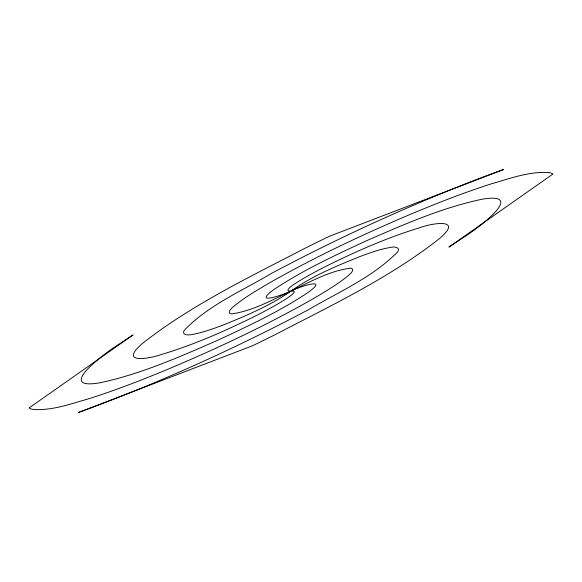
<?xml version="1.0" encoding="UTF-8"?>
<svg xmlns="http://www.w3.org/2000/svg" width="582" height="582" viewBox="0 0 582 582"><rect width="100%" height="100%" fill="white"/><g stroke="black" fill="none" stroke-linecap="round" stroke-linejoin="round"><path stroke-width="0.87" d="M291.698 290.629C310.664 281.724 329.834 270.608 350.946 268.157C356.199 269.633 348.669 275.177 346.865 276.777C336.04 285.391 324.029 292.36 312.119 299.337C265.487 325.825 216.831 348.625 167.427 369.432C141.513 380.192 115.309 390.355 88.551 398.83C70.458 403.901 51.98 410.848 32.927 409.43A279.636 32.141 -25.4 0 1 29.1 407.931L133.103 334.926A279.636 32.141 -25.4 0 0 119.281 344.078C109.78 349.433 51.66 391.424 100.693 382.65C140.909 373.935 178.863 357.239 216.431 340.841C247.765 326.291 279.331 311.646 308.133 292.426C330.634 276.094 297.606 287.566 291.698 290.629C312.287 275.941 336.061 266.265 359.378 256.749C369.461 253.017 379.646 249.227 390.289 247.466C393.417 246.332 401.253 247.088 397.593 251.977C372.451 277.469 338.382 292.106 307.849 310.039C239.82 346.006 169.66 378.016 97.747 405.399A279.636 32.141 -25.4 0 1 78.519 412.442L252.399 345.81A279.636 32.141 -25.4 0 0 275.773 334.359C331.689 305.201 389.584 277.84 439.381 238.642C464.385 217.639 431.742 223.124 419.28 227.868C387.19 237.645 356.373 251.228 326.357 266.12C315.597 271.612 304.852 277.221 294.768 283.892C292.659 285.078 283.449 291.531 290.614 291.058C284.969 294.368 251.177 306.001 273.867 289.574C302.669 270.354 334.235 255.709 365.569 241.159C403.544 224.637 441.884 207.621 482.602 199.124C529.918 191.442 470.896 233.207 462.719 237.922A279.636 32.141 -25.4 0 1 448.897 247.074L552.9 174.069A279.636 32.141 -25.4 0 0 549.073 172.57C529.198 171.173 509.97 178.55 491.121 183.905C464.203 192.562 437.839 202.849 411.758 213.747C362.732 234.517 314.425 257.208 268.178 283.645C256.407 290.629 244.455 297.518 233.884 306.278C231.665 307.616 225.962 313.822 231.803 313.887C252.712 310.904 271.692 300.152 290.578 291.356C300.079 289.516 288.563 297.307 286.562 298.559C276.217 305.303 265.247 311.014 254.239 316.593C224.237 331.369 193.464 344.922 161.381 354.518C146.759 359.523 118.11 363.699 143.601 342.507C193.297 303.884 250.638 276.53 306.227 247.641A279.636 32.141 -25.4 0 1 329.601 236.19L503.481 169.558A279.636 32.141 -25.4 0 0 484.253 176.601C411.394 204.355 340.317 236.816 271.474 273.394C241.806 291.051 208.283 305.179 184.152 330.445C181.126 335.989 190.205 335.159 193.202 334.301C203.736 332.278 213.856 328.546 223.866 324.771C246.695 315.509 269.655 305.732 290.062 291.778"/></g></svg>
